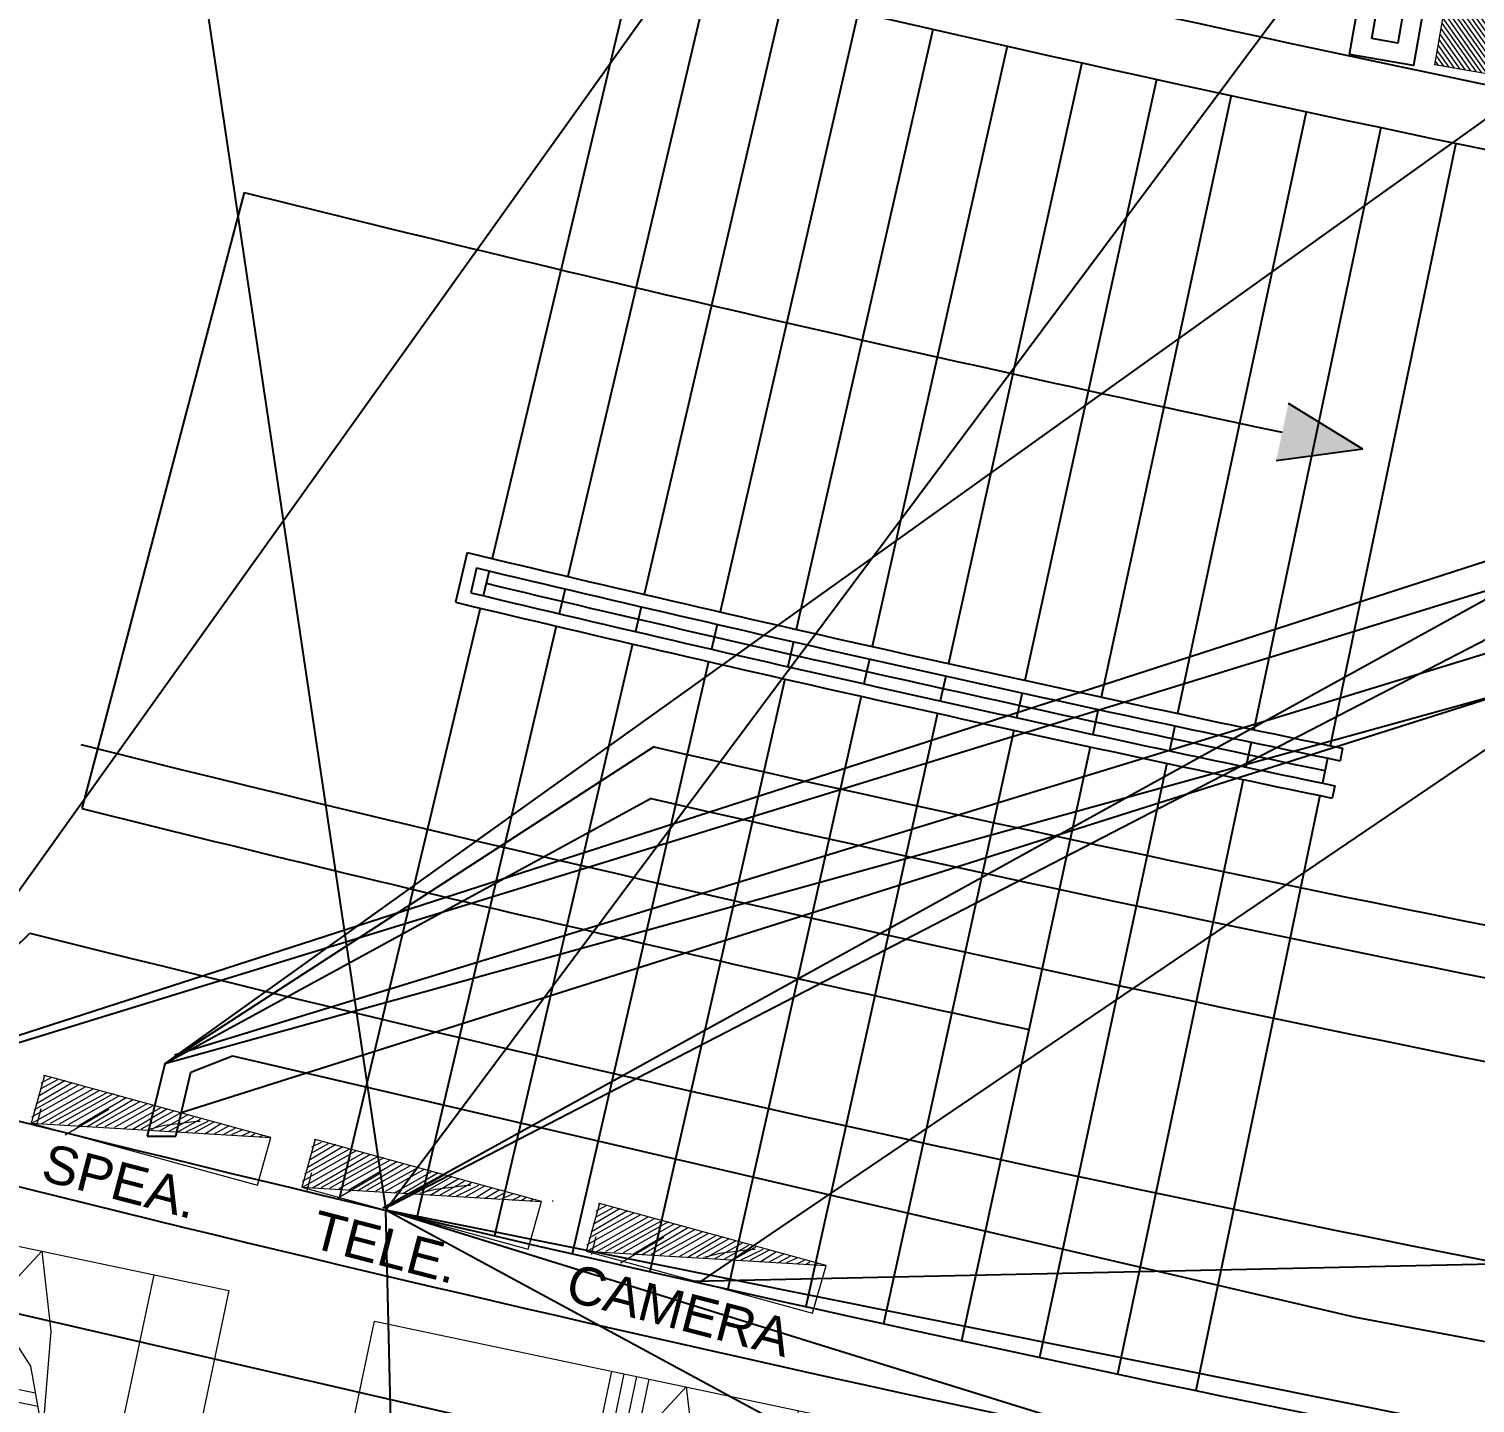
# Model space of a CAD drawing. Header units: inches. Extents: x -221585 to 401252, y -284294 to 332380.
# Drawn here: x 144081 to 144648, y 27985 to 28524 of the extents above; entities that cross this region are included whole.
import ezdxf

# ---------------------------------------------------------------- set-up
doc = ezdxf.new("R2010")
doc.units = ezdxf.units.IN
doc.header["$MEASUREMENT"] = 0
doc.linetypes.add('HIDDEN2', pattern=[0.1875, 0.125, -0.0625])
for name, color, linetype, lineweight in [('A-SEC-TXT', 3, 'Continuous', 0), ('FURN', 56, 'Continuous', 0), ('text', 72, 'HIDDEN2', 5), ('Wall mount speaker', 2, 'Continuous', 0)]:
    doc.layers.add(name, color=color, linetype=linetype, lineweight=lineweight)
doc.layers.add('TEL', color=6, linetype='Continuous')
doc.styles.add('DIM', font='arial.ttf')

# ---------------------------------------------------------------- blocks, each defined once
blk = doc.blocks.new('A$C25933C84')
at = {"color": 8, "linetype": 'Continuous'}
for p, q in [((0, 0.9), (2, 0.9)), ((0, 0), (0, 0.9)), ((0.3, 0.9), (0.3, 0)), ((0.6, 0.7), (0.6, 0.9)), ((2, 0.9), (2, 0)), ((0.65, 0.3), (0.6, 0.7)), ((0.7, 0.45), (0.6, 0.7)), ((0.9, 0.25), (0.7, 0.45)), ((0.75, 0), (0.65, 0.3)), ((0.75, 0), (0.9, 0.25)), ((2, 0), (0, 0))]:
    blk.add_line(p, q, dxfattribs=at)
at = {"color": 8}
for p, q in [((0.9, 0), (0.9, 0.9)), ((0.95, 0), (0.95, 0.9)), ((1, 0), (1, 0.9)), ((1.05, 0), (1.05, 0.9)), ((0.6, 0.8), (2, 0.8)), ((0.6, 0.75), (2, 0.75)), ((0.6, 0.7), (2, 0.7)), ((0.64, 0.6), (2, 0.6)), ((0.66, 0.55), (2, 0.55))]:
    blk.add_line(p, q, dxfattribs=at)
blk = doc.blocks.new('A$C54490F4E')
at = {"layer": 'Wall mount speaker', "ltscale": 0.1}
h = blk.add_hatch(dxfattribs=at)
h.set_pattern_fill('ANSI31', color=3, scale=50, style=0)
h.paths.add_polyline_path([(347.4, 331.9), (0, 331.9), (0, 0), (347.4, 0)])
at = {"layer": 'Wall mount speaker', "color": 3, "ltscale": 0.1}
blk.add_lwpolyline([(0, 331.9), (347.4, 331.9), (347.4, 0), (0, 0)], close=True, dxfattribs=at)
blk = doc.blocks.new('A$C1A917D7C')
at = {"layer": 'TEL', "elevation": 0}
for points in [[(0, 956.5), (227.2, 956.5), (227.2, 744.3), (0, 744.3)], [(63, 893.4), (164.2, 893.4), (164.2, 807.3), (63, 807.3)]]:
    blk.add_lwpolyline(points, close=True, dxfattribs=at)
at = {"layer": 'Wall mount speaker', "color": 2, "ltscale": 0.1, "xscale": 2.038325862171721, "yscale": 2.038325862171721, "zscale": 2.038325862171721}
blk.add_blockref('A$C54490F4E', (14.1, 0), dxfattribs=at)

msp = doc.modelspace()

# ---------------------------------------------------------------- hatches: boundary and pattern name
at = {"ltscale": 10}
h = msp.add_hatch(color=2, dxfattribs=at)
h.dxf.hatch_style = 1
h.paths.add_polyline_path([(144570.34, 28354.7), (144604.28, 28359.26), (144575.12, 28377.21)])

# ---------------------------------------------------------------- linework, layer by layer
at = {"color": 1}
for p, q in [((145463.13, 29726.15, -0.01), (144221, 28060.57, 1.32)), ((144117.92, 28754.34), (144221, 28060.57, 1.32)), ((144847.23, 28407.82), (144219.84, 28061.4)), ((144875.61, 28399.9), (144222.63, 28062.2)), ((144223.42, 27959.36, 0.42), (144221, 28060.57, 1.32)), ((146031.53, 27081.48), (144221, 28060.57, 1.32)), ((147451.11, 27058.21), (144221, 28060.57, 1.32)), ((148694.01, 27162.06, 0), (144221, 28060.57, 1.32))]:
    msp.add_line(p, q, dxfattribs=at)
at = {"color": 42}
for p, q in [((144766.38, 29150.92), (144024.04, 28111.7)), ((144905.3, 28396.94), (144020.71, 28110.97)), ((144936.44, 28391), (144025.48, 28110.49)), ((144020.83, 28110.72, 1.26), (144081.39, 28169.32)), ((144460.59, 27931.57), (144035.47, 28029.41))]:
    msp.add_line(p, q, dxfattribs=at)
at = {"color": 2, "ltscale": 8}
for p, q in [((144318.7, 28551.28, 0.42), (144262.69, 28316.36, 0.42)), ((144347.9, 28544.36, 0.42), (144292.49, 28309.3, 0.42)), ((144377.1, 28537.51, 0.42), (144322.31, 28302.31, 0.42)), ((144406.33, 28530.74, 0.42), (144352.15, 28295.4, 0.42)), ((144435.58, 28524.05, 0.42), (144382.01, 28288.57, 0.42)), ((144464.84, 28517.43, 0.42), (144411.88, 28281.81, 0.42)), ((144494.12, 28510.89, 0.42), (144441.77, 28275.13, 0.42)), ((144523.42, 28504.43, 0.42), (144471.69, 28268.53, 0.42)), ((144552.73, 28498.04, 0.42), (144501.62, 28262.01, 0.42)), ((144582.07, 28491.73, 0.42), (144531.57, 28255.56, 0.42)), ((144611.42, 28485.49, 0.42), (144561.53, 28249.2, 0.42)), ((144640.79, 28479.33, 0.42), (144591.52, 28242.91, 0.42)), ((144261.53, 28311.5, 0.42), (144259.21, 28301.77, 0.42)), ((144291.34, 28304.43, 0.42), (144289.05, 28294.7, 0.42)), ((144258.05, 28296.91, 0.42), (144202.72, 28064.91, 0.43)), ((144321.17, 28297.44, 0.42), (144318.91, 28287.7, 0.42)), ((144287.9, 28289.83, 0.42), (144233.18, 28057.69, 0.43)), ((144351.03, 28290.53, 0.42), (144348.78, 28280.78, 0.42)), ((144317.77, 28282.83, 0.42), (144263.66, 28050.55, 0.43)), ((144380.9, 28283.69, 0.42), (144378.68, 28273.94, 0.42)), ((144347.66, 28275.91, 0.42), (144294.15, 28043.49, 0.43)), ((144410.78, 28276.93, 0.42), (144408.59, 28267.18, 0.42)), ((144377.57, 28269.06, 0.42), (144324.66, 28036.51, 0.43)), ((144440.69, 28270.25, 0.42), (144438.52, 28260.49, 0.42)), ((144407.5, 28262.3, 0.42), (144355.2, 28029.6, 0.43)), ((144470.62, 28263.65, 0.42), (144468.47, 28253.88, 0.42)), ((144500.56, 28257.12, 0.42), (144498.44, 28247.35, 0.42)), ((144437.44, 28255.61, 0.42), (144385.75, 28022.78, 0.43)), ((144530.52, 28250.67, 0.42), (144528.43, 28240.9, 0.42)), ((144467.4, 28249, 0.42), (144416.32, 28016.03, 0.43)), ((144497.38, 28242.46, 0.42), (144446.9, 28009.37, 0.43)), ((144560.5, 28244.3, 0.42), (144558.43, 28234.52, 0.42)), ((144596.41, 28241.89, 0.42), (144595.39, 28236.99, 0.42)), ((144527.38, 28236.01, 0.42), (144477.51, 28002.78, 0.43)), ((144590.5, 28238.01, 0.42), (144588.46, 28228.22, 0.42)), ((144557.4, 28229.63, 0.42), (144508.13, 27996.27, 0.43)), ((144587.44, 28223.33, 0.42), (144538.78, 27989.84, 0.43)), ((144593.35, 28227.2, 0.42), (144592.33, 28222.31, 0.42))]:
    msp.add_line(p, q, dxfattribs=at)
at = {"color": 6}
for p, q in [((144134.33, 28118.06, 0.42), (144672.63, 28503.24)), ((144958.06, 28372.53), (144138.12, 28121.46)), ((144971.81, 28362.12), (144139.99, 28098.54)), ((144988.96, 28354.53), (144134.33, 28118.06, 0.42)), ((144326.16, 28242.47), (144134.33, 28118.06, 0.42)), ((144325.15, 28222.15), (144134.33, 28118.06, 0.42)), ((144144.56, 28114.77, 0.42), (144160.89, 28121.19, 0.42)), ((144160.89, 28121.19, 0.42), (144601.47, 28018.57)), ((144134.33, 28118.06, 0.42), (144127.35, 28089.65, 1.11)), ((144138.66, 28089.71, 0.42), (144144.56, 28114.77, 0.42)), ((144127.35, 28089.65, 1.11), (144138.66, 28089.71, 0.42)), ((144125.85, 28083.51, 1.26), (144125.85, 28083.51, 1.26)), ((144601.47, 28018.57), (144861.93, 27969.76))]:
    msp.add_line(p, q, dxfattribs=at)
at = {"color": 2, "ltscale": 10}
for p, q in [((144165.42, 28460.05, 0.42), (144101.74, 28218.27, 0.42)), ((144604.28, 28359.26, -0.01), (144575.12, 28377.21, -0.01)), ((144604.28, 28359.26, -0.01), (144570.34, 28354.7, -0.01)), ((144252.93, 28318.69, -0.01), (144248.29, 28299.24, -0.01)), ((144256.63, 28312.67, -0.01), (144254.31, 28302.94, -0.01))]:
    msp.add_line(p, q, dxfattribs=at)
at = {"color": 144}
for p, q in [((144891.16, 28403.35), (144344.04, 28032.35, 0.92)), ((144749.93, 28041.48), (144341.79, 28032.62, 0.84))]:
    msp.add_line(p, q, dxfattribs=at)
at = {"color": 30, "linetype": 'Continuous', "lineweight": 9, "true_color": 0x00001e}
for points, elevation in [([(144081.83, 28094.77), (144170.69, 28070.43), (144175.95, 28089.12), (144087.08, 28113.47), (144081.83, 28094.77), (144175.95, 28089.12)], 1.14), ([(144081.83, 28094.77), (144170.69, 28070.43), (144175.95, 28089.12), (144087.08, 28113.47), (144081.83, 28094.77), (144175.95, 28089.12)], 1.14), ([(144188.01, 28069.61), (144276.88, 28045.26), (144282.13, 28063.96), (144193.27, 28088.3), (144188.01, 28069.61), (144282.13, 28063.96)], 1.32), ([(144188.01, 28069.61), (144276.88, 28045.26), (144282.13, 28063.96), (144193.27, 28088.3), (144188.01, 28069.61), (144282.13, 28063.96)], 1.32), ([(144299.61, 28044.53), (144388.47, 28020.18), (144393.73, 28038.88), (144304.87, 28063.22), (144299.61, 28044.53), (144393.73, 28038.88)], 0.92), ([(144299.61, 28044.53), (144388.47, 28020.18), (144393.73, 28038.88), (144304.87, 28063.22), (144299.61, 28044.53), (144393.73, 28038.88)], 0.92)]:
    msp.add_lwpolyline(points, dxfattribs=dict(at, elevation=elevation))
at = {"color": 1, "linetype": 'Continuous', "lineweight": 9, "true_color": 0x000001}
for points, elevation in [([(144082.09, 28097.23), (144103.3, 28109.17), (144103.3, 28109.17)], 1.14), ([(144083.03, 28100.05), (144100.49, 28109.77), (144100.49, 28109.77)], 1.14), ([(144083.03, 28100.05), (144100.49, 28109.77), (144100.49, 28109.77)], 1.14), ([(144083.99, 28102.53), (144098.01, 28110.72), (144098.01, 28110.72)], 1.14), ([(144083.99, 28102.53), (144098.01, 28110.72), (144098.01, 28110.72)], 1.14), ([(144084.59, 28105.35), (144095.18, 28111.67), (144095.18, 28111.67)], 1.14), ([(144084.59, 28105.35), (144095.18, 28111.67), (144095.18, 28111.67)], 1.14), ([(144085.53, 28108.17), (144092.38, 28111.91), (144092.38, 28111.91)], 1.14), ([(144085.53, 28108.17), (144092.38, 28111.91), (144092.38, 28111.91)], 1.14), ([(144085.79, 28110.63), (144089.56, 28112.51), (144089.56, 28112.51)], 1.14), ([(144085.79, 28110.63), (144089.56, 28112.51), (144089.56, 28112.51)], 1.14), ([(144086.74, 28113.46), (144087.43, 28113.48), (144087.43, 28113.48)], 1.14), ([(144086.74, 28113.46), (144087.43, 28113.48), (144087.43, 28113.48)], 1.14), ([(144082.18, 28094.79), (144106.13, 28108.23), (144106.13, 28108.23)], 1.14), ([(144082.18, 28094.79), (144106.13, 28108.23), (144106.13, 28108.23)], 1.14), ([(144086.03, 28094.58), (144108.59, 28107.62), (144108.59, 28107.62)], 1.14), ([(144086.03, 28094.58), (144108.59, 28107.62), (144108.59, 28107.62)], 1.14), ([(144089.51, 28094.7), (144111.42, 28106.67), (144111.42, 28106.67)], 1.14), ([(144089.51, 28094.7), (144111.42, 28106.67), (144111.42, 28106.67)], 1.14), ([(144093.01, 28094.48), (144114.22, 28106.43), (144114.22, 28106.43)], 1.14), ([(144093.01, 28094.48), (144114.22, 28106.43), (144114.22, 28106.43)], 1.14), ([(144096.51, 28094.26), (144116.35, 28105.46), (144116.35, 28105.46)], 1.14), ([(144096.51, 28094.26), (144116.35, 28105.46), (144116.35, 28105.46)], 1.14), ([(144100.37, 28093.7), (144119.17, 28104.86), (144119.17, 28104.86)], 1.14), ([(144100.37, 28093.7), (144119.17, 28104.86), (144119.17, 28104.86)], 1.14), ([(144103.87, 28093.48), (144121.65, 28103.9), (144121.65, 28103.9)], 1.14), ([(144103.87, 28093.48), (144121.65, 28103.9), (144121.65, 28103.9)], 1.14), ([(144107.36, 28093.61), (144124.46, 28103.31), (144124.46, 28103.31)], 1.14), ([(144107.36, 28093.61), (144124.46, 28103.31), (144124.46, 28103.31)], 1.14), ([(144083.97, 28093.45), (144085.81, 28100.5), (144085.81, 28100.5)], 1.14), ([(144110.86, 28093.39), (144127.29, 28102.36), (144127.29, 28102.36)], 1.14), ([(144110.86, 28093.39), (144127.29, 28102.36), (144127.29, 28102.36)], 1.14), ([(144114.71, 28093.18), (144129.75, 28101.75), (144129.75, 28101.75)], 1.14), ([(144114.71, 28093.18), (144129.75, 28101.75), (144129.75, 28101.75)], 1.14), ([(144118.22, 28092.61), (144132.58, 28100.81), (144132.58, 28100.81)], 1.14), ([(144118.22, 28092.61), (144132.58, 28100.81), (144132.58, 28100.81)], 1.14), ([(144121.72, 28092.38), (144135.38, 28100.56), (144135.38, 28100.56)], 1.14), ([(144121.72, 28092.38), (144135.38, 28100.56), (144135.38, 28100.56)], 1.14), ([(144125.2, 28092.51), (144137.86, 28099.61), (144137.86, 28099.61)], 1.14), ([(144125.2, 28092.51), (144137.86, 28099.61), (144137.86, 28099.61)], 1.14), ([(144129.05, 28092.3), (144140.68, 28099.01), (144140.68, 28099.01)], 1.14), ([(144129.05, 28092.3), (144140.68, 28099.01), (144140.68, 28099.01)], 1.14), ([(144132.21, 28091.72), (144143.16, 28098.05), (144143.16, 28098.05)], 1.14), ([(144132.21, 28091.72), (144143.16, 28098.05), (144143.16, 28098.05)], 1.14), ([(144135.71, 28091.5), (144145.63, 28097.1), (144145.63, 28097.1)], 1.14), ([(144135.71, 28091.5), (144145.63, 28097.1), (144145.63, 28097.1)], 1.14), ([(144139.21, 28091.28), (144148.45, 28096.5), (144148.45, 28096.5)], 1.14), ([(144139.21, 28091.28), (144148.45, 28096.5), (144148.45, 28096.5)], 1.14), ([(144142.7, 28091.4), (144151.28, 28095.56), (144151.28, 28095.56)], 1.14), ([(144142.7, 28091.4), (144151.28, 28095.56), (144151.28, 28095.56)], 1.14), ([(144146.2, 28091.18), (144153.73, 28095.3), (144153.73, 28095.3)], 1.14), ([(144146.2, 28091.18), (144153.73, 28095.3), (144153.73, 28095.3)], 1.14), ([(144150.06, 28090.62), (144156.54, 28094.7), (144156.54, 28094.7)], 1.14), ([(144150.06, 28090.62), (144156.54, 28094.7), (144156.54, 28094.7)], 1.14), ([(144153.56, 28090.4), (144159.37, 28093.75), (144159.37, 28093.75)], 1.14), ([(144153.56, 28090.4), (144159.37, 28093.75), (144159.37, 28093.75)], 1.14), ([(144157.06, 28090.18), (144161.85, 28092.8), (144161.85, 28092.8)], 1.14), ([(144157.06, 28090.18), (144161.85, 28092.8), (144161.85, 28092.8)], 1.14), ([(144160.54, 28090.31), (144164.66, 28092.2), (144164.66, 28092.2)], 1.14), ([(144160.54, 28090.31), (144164.66, 28092.2), (144164.66, 28092.2)], 1.14), ([(144164.4, 28089.75), (144167.49, 28091.26), (144167.49, 28091.26)], 1.14), ([(144164.4, 28089.75), (144167.49, 28091.26), (144167.49, 28091.26)], 1.14), ([(144167.9, 28089.53), (144169.61, 28090.64), (144169.61, 28090.64)], 1.14), ([(144167.9, 28089.53), (144169.61, 28090.64), (144169.61, 28090.64)], 1.14), ([(144171.4, 28089.31), (144172.42, 28090.04), (144172.42, 28090.04)], 1.14), ([(144171.4, 28089.31), (144172.42, 28090.04), (144172.42, 28090.04)], 1.14), ([(144174.9, 28089.08), (144174.89, 28089.43), (144174.89, 28089.43)], 1.14), ([(144174.9, 28089.08), (144174.89, 28089.43), (144174.89, 28089.43)], 1.14), ([(144190.77, 28080.18), (144201.36, 28086.5), (144201.36, 28086.5)], 1.32), ([(144190.77, 28080.18), (144201.36, 28086.5), (144201.36, 28086.5)], 1.32), ([(144191.71, 28083.01), (144198.56, 28086.75), (144198.56, 28086.75)], 1.32), ([(144191.71, 28083.01), (144198.56, 28086.75), (144198.56, 28086.75)], 1.32), ([(144191.97, 28085.46), (144195.75, 28087.35), (144195.75, 28087.35)], 1.32), ([(144191.97, 28085.46), (144195.75, 28087.35), (144195.75, 28087.35)], 1.32), ([(144192.92, 28088.29), (144193.62, 28088.32), (144193.62, 28088.32)], 1.32), ([(144192.92, 28088.29), (144193.62, 28088.32), (144193.62, 28088.32)], 1.32), ([(144188.27, 28072.06), (144209.48, 28084.01), (144209.48, 28084.01)], 1.32), ([(144188.36, 28069.62), (144212.31, 28083.06), (144212.31, 28083.06)], 1.32), ([(144188.36, 28069.62), (144212.31, 28083.06), (144212.31, 28083.06)], 1.32), ([(144189.22, 28074.89), (144206.67, 28084.6), (144206.67, 28084.6)], 1.32), ([(144189.22, 28074.89), (144206.67, 28084.6), (144206.67, 28084.6)], 1.32), ([(144190.17, 28077.37), (144204.19, 28085.56), (144204.19, 28085.56)], 1.32), ([(144190.17, 28077.37), (144204.19, 28085.56), (144204.19, 28085.56)], 1.32), ([(144192.21, 28069.41), (144214.78, 28082.45), (144214.78, 28082.45)], 1.32), ([(144192.21, 28069.41), (144214.78, 28082.45), (144214.78, 28082.45)], 1.32), ([(144195.7, 28069.54), (144217.6, 28081.51), (144217.6, 28081.51)], 1.32), ([(144195.7, 28069.54), (144217.6, 28081.51), (144217.6, 28081.51)], 1.32), ([(144199.2, 28069.32), (144220.41, 28081.26), (144220.41, 28081.26)], 1.32), ([(144199.2, 28069.32), (144220.41, 28081.26), (144220.41, 28081.26)], 1.32), ([(144202.69, 28069.1), (144222.54, 28080.29), (144222.54, 28080.29)], 1.32), ([(144202.69, 28069.1), (144222.54, 28080.29), (144222.54, 28080.29)], 1.32), ([(144190.16, 28068.29), (144191.99, 28075.34), (144191.99, 28075.34)], 1.32), ([(144206.56, 28068.54), (144225.35, 28079.7), (144225.35, 28079.7)], 1.32), ([(144206.56, 28068.54), (144225.35, 28079.7), (144225.35, 28079.7)], 1.32), ([(144210.05, 28068.32), (144227.83, 28078.74), (144227.83, 28078.74)], 1.32), ([(144210.05, 28068.32), (144227.83, 28078.74), (144227.83, 28078.74)], 1.32), ([(144213.54, 28068.44), (144230.64, 28078.14), (144230.64, 28078.14)], 1.32), ([(144213.54, 28068.44), (144230.64, 28078.14), (144230.64, 28078.14)], 1.32), ([(144217.04, 28068.22), (144233.47, 28077.2), (144233.47, 28077.2)], 1.32), ([(144217.04, 28068.22), (144233.47, 28077.2), (144233.47, 28077.2)], 1.32), ([(144220.89, 28068.01), (144235.94, 28076.59), (144235.94, 28076.59)], 1.32), ([(144220.89, 28068.01), (144235.94, 28076.59), (144235.94, 28076.59)], 1.32), ([(144224.4, 28067.44), (144238.76, 28075.65), (144238.76, 28075.65)], 1.32), ([(144224.4, 28067.44), (144238.76, 28075.65), (144238.76, 28075.65)], 1.32), ([(144227.9, 28067.22), (144241.57, 28075.4), (144241.57, 28075.4)], 1.32), ([(144227.9, 28067.22), (144241.57, 28075.4), (144241.57, 28075.4)], 1.32), ([(144231.39, 28067.35), (144244.05, 28074.44), (144244.05, 28074.44)], 1.32), ([(144231.39, 28067.35), (144244.05, 28074.44), (144244.05, 28074.44)], 1.32), ([(144235.23, 28067.14), (144246.86, 28073.85), (144246.86, 28073.85)], 1.32), ([(144235.23, 28067.14), (144246.86, 28073.85), (144246.86, 28073.85)], 1.32), ([(144238.4, 28066.55), (144249.34, 28072.89), (144249.34, 28072.89)], 1.32), ([(144238.4, 28066.55), (144249.34, 28072.89), (144249.34, 28072.89)], 1.32), ([(144241.9, 28066.33), (144251.82, 28071.93), (144251.82, 28071.93)], 1.32), ([(144241.9, 28066.33), (144251.82, 28071.93), (144251.82, 28071.93)], 1.32), ([(144245.4, 28066.11), (144254.63, 28071.34), (144254.63, 28071.34)], 1.32), ([(144245.4, 28066.11), (144254.63, 28071.34), (144254.63, 28071.34)], 1.32), ([(144248.88, 28066.24), (144257.46, 28070.39), (144257.46, 28070.39)], 1.32), ([(144248.88, 28066.24), (144257.46, 28070.39), (144257.46, 28070.39)], 1.32), ([(144252.38, 28066.02), (144259.91, 28070.13), (144259.91, 28070.13)], 1.32), ([(144252.38, 28066.02), (144259.91, 28070.13), (144259.91, 28070.13)], 1.32), ([(144256.24, 28065.46), (144262.73, 28069.54), (144262.73, 28069.54)], 1.32), ([(144256.24, 28065.46), (144262.73, 28069.54), (144262.73, 28069.54)], 1.32), ([(144259.74, 28065.24), (144265.55, 28068.59), (144265.55, 28068.59)], 1.32), ([(144259.74, 28065.24), (144265.55, 28068.59), (144265.55, 28068.59)], 1.32), ([(144263.24, 28065.02), (144268.03, 28067.63), (144268.03, 28067.63)], 1.32), ([(144263.24, 28065.02), (144268.03, 28067.63), (144268.03, 28067.63)], 1.32), ([(144266.73, 28065.14), (144270.85, 28067.04), (144270.85, 28067.04)], 1.32), ([(144266.73, 28065.14), (144270.85, 28067.04), (144270.85, 28067.04)], 1.32), ([(144270.59, 28064.58), (144273.68, 28066.09), (144273.68, 28066.09)], 1.32), ([(144270.59, 28064.58), (144273.68, 28066.09), (144273.68, 28066.09)], 1.32), ([(144274.09, 28064.36), (144275.79, 28065.47), (144275.79, 28065.47)], 1.32), ([(144274.09, 28064.36), (144275.79, 28065.47), (144275.79, 28065.47)], 1.32), ([(144277.59, 28064.14), (144278.61, 28064.88), (144278.61, 28064.88)], 1.32), ([(144277.59, 28064.14), (144278.61, 28064.88), (144278.61, 28064.88)], 1.32), ([(144281.09, 28063.92), (144281.07, 28064.27), (144281.07, 28064.27)], 1.32), ([(144281.09, 28063.92), (144281.07, 28064.27), (144281.07, 28064.27)], 1.32), ([(144286.5, 28064), (144286.49, 28064.35), (144286.49, 28064.35)], 0.74), ([(144286.5, 28064), (144286.49, 28064.35), (144286.49, 28064.35)], 0.74), ([(144304.52, 28063.21), (144305.21, 28063.23), (144305.21, 28063.23)], 0.92), ([(144304.52, 28063.21), (144305.21, 28063.23), (144305.21, 28063.23)], 0.92), ([(144299.87, 28046.98), (144321.08, 28058.92), (144321.08, 28058.92)], 0.92), ([(144299.96, 28044.54), (144323.91, 28057.98), (144323.91, 28057.98)], 0.92), ([(144299.96, 28044.54), (144323.91, 28057.98), (144323.91, 28057.98)], 0.92), ([(144300.81, 28049.81), (144318.27, 28059.52), (144318.27, 28059.52)], 0.92), ([(144300.81, 28049.81), (144318.27, 28059.52), (144318.27, 28059.52)], 0.92), ([(144301.77, 28052.29), (144315.79, 28060.48), (144315.79, 28060.48)], 0.92), ([(144301.77, 28052.29), (144315.79, 28060.48), (144315.79, 28060.48)], 0.92), ([(144302.37, 28055.1), (144312.96, 28061.42), (144312.96, 28061.42)], 0.92), ([(144302.37, 28055.1), (144312.96, 28061.42), (144312.96, 28061.42)], 0.92), ([(144303.31, 28057.93), (144310.16, 28061.67), (144310.16, 28061.67)], 0.92), ([(144303.31, 28057.93), (144310.16, 28061.67), (144310.16, 28061.67)], 0.92), ([(144303.57, 28060.38), (144307.34, 28062.26), (144307.34, 28062.26)], 0.92), ([(144303.57, 28060.38), (144307.34, 28062.26), (144307.34, 28062.26)], 0.92), ([(144303.81, 28044.33), (144326.37, 28057.37), (144326.37, 28057.37)], 0.92), ([(144303.81, 28044.33), (144326.37, 28057.37), (144326.37, 28057.37)], 0.92), ([(144307.29, 28044.46), (144329.2, 28056.43), (144329.2, 28056.43)], 0.92), ([(144307.29, 28044.46), (144329.2, 28056.43), (144329.2, 28056.43)], 0.92), ([(144310.79, 28044.24), (144332, 28056.18), (144332, 28056.18)], 0.92), ([(144310.79, 28044.24), (144332, 28056.18), (144332, 28056.18)], 0.92), ([(144314.29, 28044.01), (144334.13, 28055.21), (144334.13, 28055.21)], 0.92), ([(144314.29, 28044.01), (144334.13, 28055.21), (144334.13, 28055.21)], 0.92), ([(144318.15, 28043.46), (144336.95, 28054.61), (144336.95, 28054.61)], 0.92), ([(144318.15, 28043.46), (144336.95, 28054.61), (144336.95, 28054.61)], 0.92), ([(144321.65, 28043.23), (144339.43, 28053.66), (144339.43, 28053.66)], 0.92), ([(144321.65, 28043.23), (144339.43, 28053.66), (144339.43, 28053.66)], 0.92), ([(144325.14, 28043.36), (144342.24, 28053.06), (144342.24, 28053.06)], 0.92), ([(144325.14, 28043.36), (144342.24, 28053.06), (144342.24, 28053.06)], 0.92), ([(144328.64, 28043.14), (144345.07, 28052.12), (144345.07, 28052.12)], 0.92), ([(144328.64, 28043.14), (144345.07, 28052.12), (144345.07, 28052.12)], 0.92), ([(144301.75, 28043.21), (144303.59, 28050.26), (144303.59, 28050.26)], 0.92), ([(144332.49, 28042.93), (144347.53, 28051.51), (144347.53, 28051.51)], 0.92), ([(144332.49, 28042.93), (144347.53, 28051.51), (144347.53, 28051.51)], 0.92), ([(144336, 28042.36), (144350.36, 28050.56), (144350.36, 28050.56)], 0.92), ([(144336, 28042.36), (144350.36, 28050.56), (144350.36, 28050.56)], 0.92), ([(144339.5, 28042.14), (144353.16, 28050.32), (144353.16, 28050.32)], 0.92), ([(144339.5, 28042.14), (144353.16, 28050.32), (144353.16, 28050.32)], 0.92), ([(144342.98, 28042.27), (144355.64, 28049.36), (144355.64, 28049.36)], 0.92), ([(144342.98, 28042.27), (144355.64, 28049.36), (144355.64, 28049.36)], 0.92), ([(144346.83, 28042.06), (144358.46, 28048.76), (144358.46, 28048.76)], 0.92), ([(144346.83, 28042.06), (144358.46, 28048.76), (144358.46, 28048.76)], 0.92), ([(144349.99, 28041.47), (144360.94, 28047.81), (144360.94, 28047.81)], 0.92), ([(144349.99, 28041.47), (144360.94, 28047.81), (144360.94, 28047.81)], 0.92), ([(144353.49, 28041.25), (144363.41, 28046.85), (144363.41, 28046.85)], 0.92), ([(144353.49, 28041.25), (144363.41, 28046.85), (144363.41, 28046.85)], 0.92), ([(144356.99, 28041.03), (144366.23, 28046.25), (144366.23, 28046.25)], 0.92), ([(144356.99, 28041.03), (144366.23, 28046.25), (144366.23, 28046.25)], 0.92), ([(144360.48, 28041.16), (144369.06, 28045.31), (144369.06, 28045.31)], 0.92), ([(144360.48, 28041.16), (144369.06, 28045.31), (144369.06, 28045.31)], 0.92), ([(144363.98, 28040.93), (144371.51, 28045.05), (144371.51, 28045.05)], 0.92), ([(144363.98, 28040.93), (144371.51, 28045.05), (144371.51, 28045.05)], 0.92), ([(144367.84, 28040.38), (144374.32, 28044.45), (144374.32, 28044.45)], 0.92), ([(144367.84, 28040.38), (144374.32, 28044.45), (144374.32, 28044.45)], 0.92), ([(144371.34, 28040.15), (144377.15, 28043.51), (144377.15, 28043.51)], 0.92), ([(144371.34, 28040.15), (144377.15, 28043.51), (144377.15, 28043.51)], 0.92), ([(144374.84, 28039.93), (144379.63, 28042.55), (144379.63, 28042.55)], 0.92), ([(144374.84, 28039.93), (144379.63, 28042.55), (144379.63, 28042.55)], 0.92), ([(144378.32, 28040.06), (144382.45, 28041.96), (144382.45, 28041.96)], 0.92), ([(144378.32, 28040.06), (144382.45, 28041.96), (144382.45, 28041.96)], 0.92), ([(144382.19, 28039.5), (144385.27, 28041.01), (144385.27, 28041.01)], 0.92), ([(144382.19, 28039.5), (144385.27, 28041.01), (144385.27, 28041.01)], 0.92), ([(144385.68, 28039.28), (144387.39, 28040.39), (144387.39, 28040.39)], 0.92), ([(144385.68, 28039.28), (144387.39, 28040.39), (144387.39, 28040.39)], 0.92), ([(144389.18, 28039.06), (144390.2, 28039.79), (144390.2, 28039.79)], 0.92), ([(144389.18, 28039.06), (144390.2, 28039.79), (144390.2, 28039.79)], 0.92), ([(144392.68, 28038.84), (144392.67, 28039.19), (144392.67, 28039.19)], 0.92), ([(144392.68, 28038.84), (144392.67, 28039.19), (144392.67, 28039.19)], 0.92)]:
    msp.add_lwpolyline(points, dxfattribs=dict(at, elevation=elevation))
at = {"color": 8, "linetype": 'Continuous', "lineweight": 9, "true_color": 0x000008}
for points, elevation in [([(144112.36, 28100.07), (144095.27, 28090.03), (144095.27, 28090.03)], 1.14), ([(144112.36, 28100.07), (144095.27, 28090.03), (144095.27, 28090.03)], 1.14), ([(144112.36, 28100.07), (144095.27, 28090.03), (144095.27, 28090.03)], 1.14), ([(144218.54, 28074.91), (144201.45, 28064.86), (144201.45, 28064.86)], 1.32), ([(144218.54, 28074.91), (144201.45, 28064.86), (144201.45, 28064.86)], 1.32), ([(144218.54, 28074.91), (144201.45, 28064.86), (144201.45, 28064.86)], 1.32), ([(144330.14, 28049.83), (144313.05, 28039.78), (144313.05, 28039.78)], 0.92), ([(144330.14, 28049.83), (144313.05, 28039.78), (144313.05, 28039.78)], 0.92), ([(144330.14, 28049.83), (144313.05, 28039.78), (144313.05, 28039.78)], 0.92)]:
    msp.add_lwpolyline(points, dxfattribs=dict(at, elevation=elevation))
at = {"color": 8, "linetype": 'Continuous', "lineweight": 5, "true_color": 0x767676}
for points, elevation in [([(144148.14, 28095.44), (144146.74, 28095.39), (144134.23, 28093.89), (144128.01, 28092.26)], 1.14), ([(144254.32, 28070.28), (144252.93, 28070.23), (144240.41, 28068.72), (144234.19, 28067.1)], 1.32), ([(144365.92, 28045.19), (144364.52, 28045.14), (144352.01, 28043.64), (144345.79, 28042.02)], 0.92)]:
    msp.add_lwpolyline(points, dxfattribs=dict(at, elevation=elevation))
at = {"color": 4, "ltscale": 10}
for centre, radius, start, end in [((146995.15, 39776.09, 0.86), 11514.49, 255.37244, 259.000763), ((146992.85, 39765.34, 0.86), 11528.5, 255.369795, 259.126103), ((146992.85, 39765.34, 0.84), 12028.5, 255.364615, 259.1705), ((146994.59, 39773.66, 0.84), 12061.99, 255.365808, 259.171169)]:
    msp.add_arc(centre, radius, start, end, dxfattribs=at)
at = {"color": 2, "ltscale": 10}
for radius, start, end in [(11653.5, 255.958471, 258.01393), (11903.5, 255.943489, 257.780364)]:
    msp.add_arc((146992.85, 39765.34, -0.01), radius, start, end, dxfattribs=at)
at = {"color": 2, "ltscale": 8}
for radius, start, end in [(11770, 256.538695, 258.252108), (11775, 256.563046, 258.252097), (11785, 256.563066, 258.252077), (11780, 256.587375, 258.227768), (11790, 256.538778, 258.252066)]:
    msp.add_arc((146992.85, 39765.34, -0.01), radius, start, end, dxfattribs=at)
at = {"color": 42}
for centre in [(147029.22, 39927.86), (147009.23, 39853.8)]:
    msp.add_arc(centre, 12045.72, 255.932762, 264.139535, dxfattribs=at)
at = {"color": 6}
for centre, start in [((147015.09, 39984.23), 257.101352), ((147021.14, 39962.3), 257.066937)]:
    msp.add_arc(centre, 12045.72, start, 264.139535, dxfattribs=at)

# ---------------------------------------------------------------- block references
at = {"layer": 'A-SEC-TXT', "color": 30, "xscale": 0.12012, "yscale": 0.12012, "zscale": 0.12012, "rotation": 80.1851725112553}
msp.add_blockref('A$C1A917D7C', (144712.37, 28494.65), dxfattribs=at)
at = {"layer": 'FURN', "extrusion": (-5.5e-15, -1.75e-14, -1), "xscale": -99.99999999999372, "yscale": 100, "zscale": -99.99999999999372, "rotation": 191.8991950582351}
for p in [(-144159.42, 28029.05, -0.42), (-144412.29, 27975.77, -0.42)]:
    msp.add_blockref('A$C25933C84', p, dxfattribs=at)

# ---------------------------------------------------------------- texts
at = {"layer": 'text', "lineweight": -2, "ltscale": 2, "char_height": 15, "width": 296.3952, "attachment_point": 9, "rotation": 345.4414, "style": 'DIM'}
for s, insert in [('{\\fArial|b0|i0|c186|p34;\\C3;SPE\\fArial|b0|i0|c0|p34;A.}', (144144.76, 28056.84, 0.42)), ('{\\C3;TELE.}', (144247.16, 28031.58, 1.35)), ('{\\C3;CAMERA }', (144377.47, 28002.65, 0.95))]:
    msp.add_mtext(s, dxfattribs=dict(at, insert=insert))

doc.saveas('drawing.dxf')
